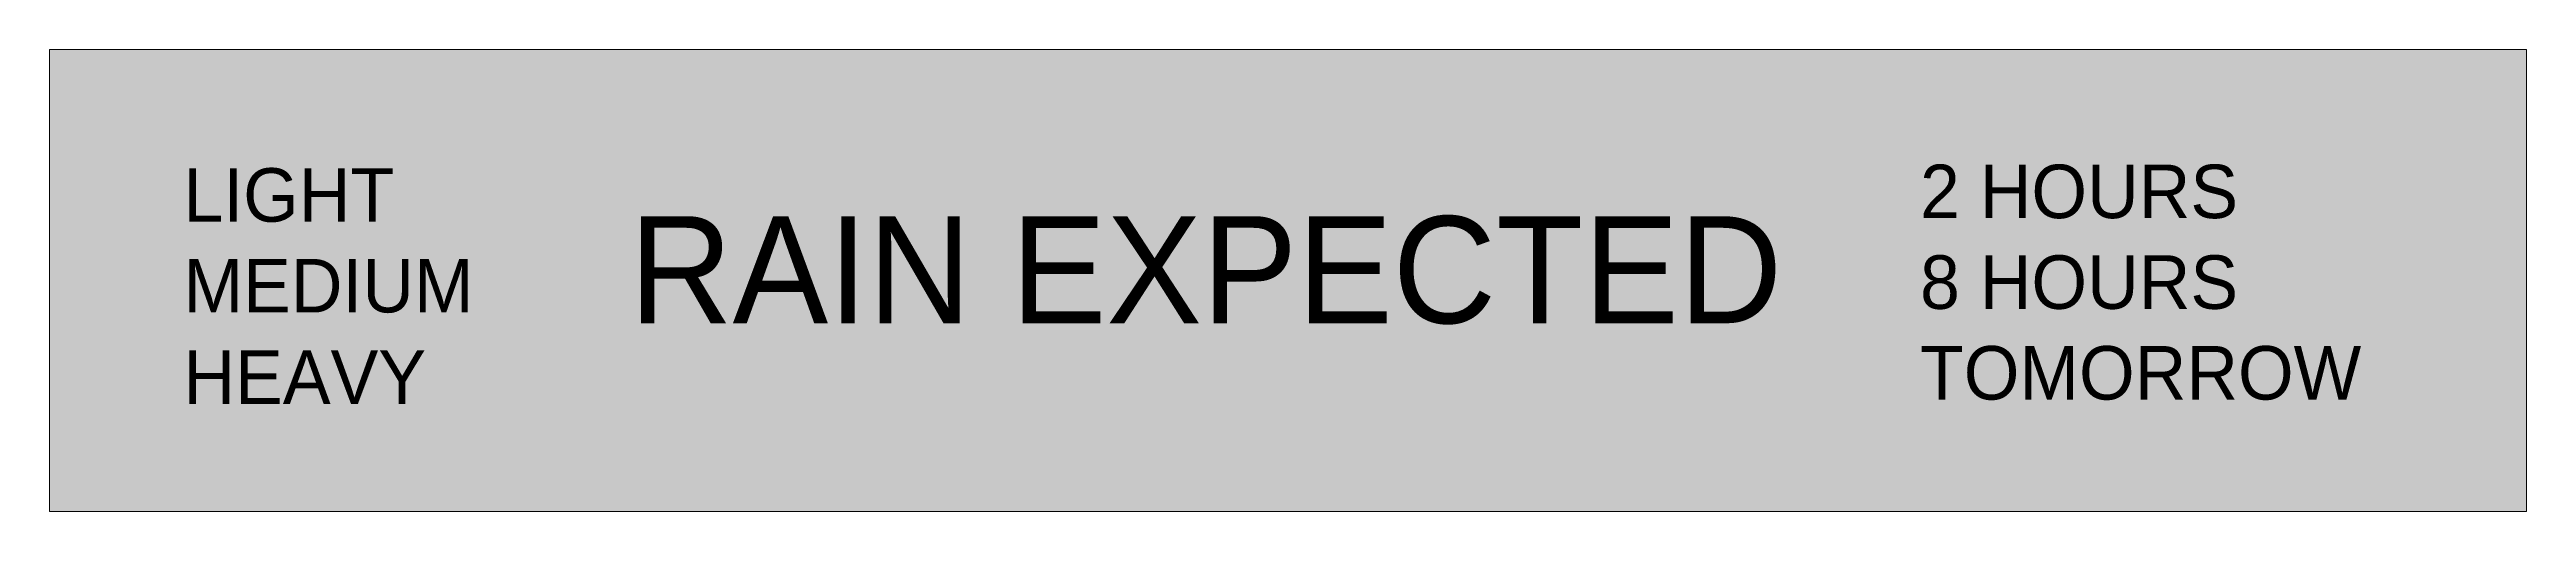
# Model space of a CAD drawing. Extents: x 131 to 1311, y -551 to -331.
import ezdxf

# ---------------------------------------------------------------- set-up
doc = ezdxf.new("R2010")
doc.units = 0
doc.header["$MEASUREMENT"] = 0
doc.layers.add('Layer 1', color=7, linetype='Continuous', lineweight=0)

msp = doc.modelspace()

# ---------------------------------------------------------------- hatches: boundary and pattern name
at = {"layer": 'Layer 1', "true_color": 0x000000, "transparency": 33554687}
h = msp.add_hatch(color=18, dxfattribs=at)
h.dxf.hatch_style = 2
h.paths.add_polyline_path([(1311.3, -551.4), (131.3, -551.4), (131.3, -331.4), (1311.3, -331.4)])

# ---------------------------------------------------------------- linework, layer by layer
at = {"layer": 'Layer 1'}
msp.add_lwpolyline([(1311.3, -551.4), (131.3, -551.4), (131.3, -331.4), (1311.3, -331.4)], close=True, dxfattribs=at)

# ---------------------------------------------------------------- texts
at = {"layer": 'Layer 1', "char_height": 0.2, "attachment_point": 7}
for s, insert in [('\\C40;\\c3911931;\\FP22 Underground Medium|b0|i0|c1;\\H25.488000;\\W1.000000;LIGHT', (195.1, -413.8)), ('\\C1;\\c255;\\FP22 Underground Medium|b0|i0|c1;\\H25.488000;\\W1.000000;2 HOURS', (1022.4, -412.1)), ('\\C7;\\c16777215;\\FP22 Underground Medium|b0|i0|c1;\\H50.976000;\\W1.000000;RAIN EXPECTED', (407.5, -462.5)), ('\\C20;\\c2382577;\\FP22 Underground Medium|b0|i0|c1;\\H25.488000;\\W1.000000;MEDIUM', (195.1, -457)), ('\\C20;\\c2382577;\\FP22 Underground Medium|b0|i0|c1;\\H25.488000;\\W1.000000;8 HOURS', (1022.4, -455.3)), ('\\C1;\\c255;\\FP22 Underground Medium|b0|i0|c1;\\H25.488000;\\W1.000000;HEAVY', (195.1, -500.2)), ('\\C40;\\c3911931;\\FP22 Underground Medium|b0|i0|c1;\\H25.488000;\\W1.000000;TOMORROW', (1022.4, -498.5))]:
    msp.add_mtext(s, dxfattribs=dict(at, insert=insert))

doc.saveas('drawing.dxf')
